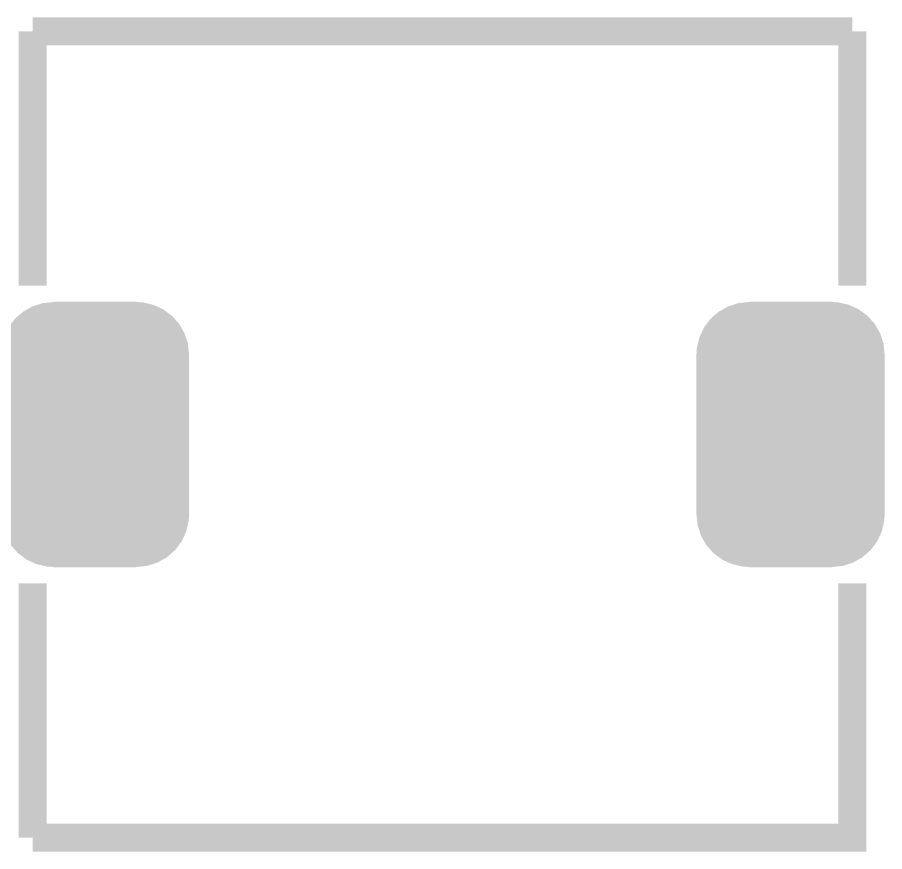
# Model space of a CAD drawing. Extents: x -0.05 to 0.95, y -0.15 to 2.1.
# Drawn here: x 0.3913 to 0.7006, y 0.8923 to 1.1897 of the extents above; entities that cross this region are included whole.
import ezdxf

# ---------------------------------------------------------------- set-up
doc = ezdxf.new("R2010")
doc.units = 0
doc.layers.get('0').update_dxf_attribs({"linetype": 'CONTINUOUS'})
doc.layers.add('BOOST_CLICK_V100A_GTO', color=14, linetype='CONTINUOUS')
doc.layers.add('BOOST_CLICK_V100A_GTS', color=12, linetype='CONTINUOUS')

# ---------------------------------------------------------------- blocks, each defined once
blk = doc.blocks.new('CUSTOM_77')
for points in [[(-0.0205, 0.04623), (-0.0186, 0.04683), (0.02082, 0.04623), (0.01816, 0.04683)], [(-0.0186, 0.04683), (-0.01609, 0.04709), (0.01816, 0.04683), (0.01705, 0.04709)], [(-0.01609, 0.04709), (-0.01475, 0.04722), (0.01705, 0.04709), (0.01475, 0.04722)], [(-0.01475, 0.04722), (-0.01475, 0.0473), (0.01475, 0.04722), (0.01475, 0.0473)], [(-0.0273, 0.04232), (-0.02565, 0.04376), (0.02744, 0.04232), (0.02549, 0.04376)], [(-0.02565, 0.04376), (-0.02414, 0.04462), (0.02549, 0.04376), (0.02433, 0.04462)], [(-0.02414, 0.04462), (-0.02228, 0.04566), (0.02433, 0.04462), (0.02205, 0.04566)], [(-0.02228, 0.04566), (-0.0205, 0.04623), (0.02205, 0.04566), (0.02082, 0.04623)], [(-0.0299, 0.03943), (-0.02856, 0.04121), (0.03002, 0.03943), (0.02843, 0.04121)], [(-0.02856, 0.04121), (-0.0273, 0.04232), (0.02843, 0.04121), (0.02744, 0.04232)], [(-0.03183, 0.03607), (-0.03088, 0.03812), (0.03194, 0.03607), (0.03077, 0.03812)], [(-0.03088, 0.03812), (-0.0299, 0.03943), (0.03077, 0.03812), (0.03002, 0.03943)], [(-0.03304, 0.0324), (-0.03252, 0.03461), (0.03314, 0.0324), (0.03242, 0.03461)], [(-0.03252, 0.03461), (-0.03183, 0.03607), (0.03242, 0.03461), (0.03194, 0.03607)], [(-0.0334, 0.03085), (-0.03304, 0.0324), (0.0333, 0.03085), (0.03314, 0.0324)], [(-0.03355, 0.02855), (-0.0334, 0.03085), (0.03355, 0.02855), (0.0333, 0.03085)], [(-0.03355, 0.0285), (-0.03355, 0.02855), (0.03355, 0.0285), (0.03355, 0.02855)], [(-0.03355, -0.0285), (-0.03355, 0.0285), (0.03355, -0.0285), (0.03355, 0.0285)], [(-0.03355, -0.02855), (-0.03355, -0.0285), (0.03355, -0.02855), (0.03355, -0.0285)], [(-0.0333, -0.03085), (-0.03355, -0.02855), (0.0334, -0.03085), (0.03355, -0.02855)], [(-0.03314, -0.0324), (-0.0333, -0.03085), (0.03304, -0.0324), (0.0334, -0.03085)], [(-0.03241, -0.03462), (-0.03314, -0.0324), (0.03252, -0.03462), (0.03304, -0.0324)], [(-0.03194, -0.03607), (-0.03241, -0.03462), (0.03184, -0.03607), (0.03252, -0.03462)], [(-0.03077, -0.03812), (-0.03194, -0.03607), (0.03088, -0.03812), (0.03184, -0.03607)], [(-0.03002, -0.03943), (-0.03077, -0.03812), (0.0299, -0.03943), (0.03088, -0.03812)], [(-0.02843, -0.04121), (-0.03002, -0.03943), (0.02856, -0.04121), (0.0299, -0.03943)], [(-0.02744, -0.04232), (-0.02843, -0.04121), (0.0273, -0.04232), (0.02856, -0.04121)], [(-0.02549, -0.04377), (-0.02744, -0.04232), (0.02565, -0.04377), (0.0273, -0.04232)], [(-0.02433, -0.04462), (-0.02549, -0.04377), (0.02414, -0.04462), (0.02565, -0.04377)], [(-0.02205, -0.04567), (-0.02433, -0.04462), (0.02228, -0.04567), (0.02414, -0.04462)], [(-0.02082, -0.04623), (-0.02205, -0.04567), (0.02051, -0.04623), (0.02228, -0.04567)], [(-0.01815, -0.04684), (-0.02082, -0.04623), (0.0186, -0.04684), (0.02051, -0.04623)], [(-0.01705, -0.04709), (-0.01815, -0.04684), (0.01612, -0.04709), (0.0186, -0.04684)], [(-0.01475, -0.04722), (-0.01705, -0.04709), (0.01478, -0.04722), (0.01612, -0.04709)], [(-0.01475, -0.04723), (-0.01475, -0.04722), (0.01475, -0.04723), (0.01478, -0.04722)], [(-0.01475, -0.0473), (-0.01475, -0.04723), (0.01475, -0.0473), (0.01475, -0.04723)]]:
    blk.add_solid(points)

msp = doc.modelspace()

# ---------------------------------------------------------------- linework, layer by layer
at = {"layer": 'BOOST_CLICK_V100A_GTO', "const_width": 0.01}
for points in [[(0.3968, 1.094), (0.3968, 1.1847)], [(0.3968, 1.1847), (0.689, 1.1847)], [(0.689, 1.094), (0.689, 1.1847)], [(0.3968, 0.8973), (0.689, 0.8973), (0.689, 0.988)], [(0.3968, 0.8973), (0.3968, 0.988)]]:
    msp.add_lwpolyline(points, dxfattribs=at)

# ---------------------------------------------------------------- block references
at = {"layer": 'BOOST_CLICK_V100A_GTS'}
for p in [(0.419, 1.041), (0.667, 1.041)]:
    msp.add_blockref('CUSTOM_77', p, dxfattribs=at)

doc.saveas('drawing.dxf')
